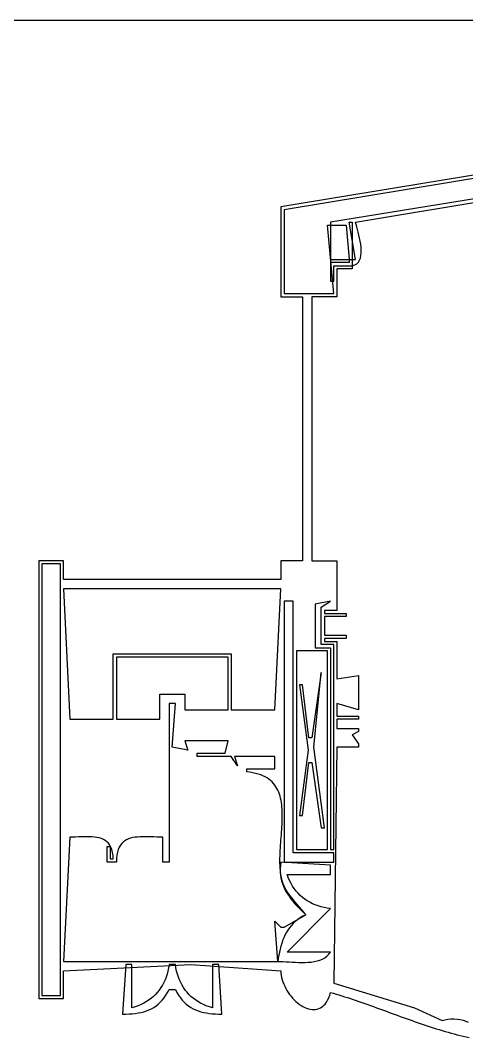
# Model space of a CAD drawing. Header units: metres. Extents: x 37 to 1169, y 29 to 746.
# Drawn here: x 268 to 411.8, y 418.4 to 746 of the extents above; entities that cross this region are included whole.
import ezdxf

# ---------------------------------------------------------------- set-up
doc = ezdxf.new("R2010")
doc.units = ezdxf.units.M

msp = doc.modelspace()

# ---------------------------------------------------------------- linework, layer by layer
for p, q in [((1169, 746), (37, 746)), ((465, 704.5756), (352, 686)), ((477, 705.4136), (353, 685)), ((376, 681), (502, 701.9197)), ((415, 688.5864), (368, 681)), ((352, 686), (352, 657)), ((353, 685), (353, 658)), ((369, 658), (367, 680)), ((367, 680), (368, 680)), ((368, 681), (368, 680)), ((368, 680), (368, 669)), ((368, 680), (373, 680)), ((373, 680), (374, 669)), ((376, 669), (374, 681)), ((374, 681), (375, 681)), ((375, 681), (375, 668)), ((376.1941, 680.2977), (376, 681)), ((376.4155, 679.5162), (376.1941, 680.2977)), ((376.6536, 678.6686), (376.4155, 679.5162)), ((376.8976, 677.7681), (376.6536, 678.6686)), ((377.1371, 676.8279), (376.8976, 677.7681)), ((377.3614, 675.8613), (377.1371, 676.8279)), ((377.5598, 674.8813), (377.3614, 675.8613)), ((377.7218, 673.9013), (377.5598, 674.8813)), ((377.8367, 672.9344), (377.7218, 673.9013)), ((377.8938, 671.9938), (377.8367, 672.9344)), ((377.8827, 671.0927), (377.8938, 671.9938)), ((368, 669), (374, 669)), ((374, 669), (374, 668)), ((374, 669), (375, 669)), ((375, 669), (376, 669)), ((376.9427, 668.1474), (377.3332, 668.7584)), ((377.3332, 668.7584), (377.613, 669.4618)), ((377.613, 669.4618), (377.7927, 670.2443)), ((377.7927, 670.2443), (377.8827, 671.0927)), ((374, 668), (368, 668)), ((368, 668), (368, 662)), ((369, 662), (369, 667)), ((369, 667), (375, 667)), ((375, 666), (370, 666)), ((370, 666), (370, 657)), ((375, 668), (375, 667)), ((375, 667), (375.7866, 667.2549)), ((375, 667), (375, 666)), ((375.7866, 667.2549), (376.4307, 667.6418)), ((376.4307, 667.6418), (376.9427, 668.1474)), ((368, 662), (369, 662)), ((352, 657), (359, 657)), ((353, 658), (369, 658)), ((359, 657), (359, 572)), ((370, 657), (362, 657)), ((362, 657), (362, 572)), ((282, 572), (274, 572)), ((274, 572), (274, 431)), ((275, 571), (275, 432)), ((281, 571), (275, 571)), ((281, 432), (281, 571)), ((282, 566), (282, 572)), ((359, 572), (352, 572)), ((352, 572), (352, 566)), ((362, 572), (370, 572)), ((370, 572), (370, 556)), ((352, 566), (282, 566)), ((282, 563), (284, 521)), ((352, 563), (282, 563)), ((350, 524), (352, 563)), ((353, 559), (353, 475)), ((356, 559), (353, 559)), ((356, 478), (356, 559)), ((368, 559), (363, 558)), ((363, 558), (363, 544)), ((365, 557), (368, 559)), ((365, 545), (365, 557)), ((370, 556), (366, 556)), ((366, 556), (366, 555)), ((366, 555), (373, 555)), ((373, 554), (366, 554)), ((366, 554), (366, 548)), ((373, 555), (373, 554)), ((366, 548), (373, 548)), ((373, 548), (373, 547)), ((363, 544), (368, 544)), ((369, 545), (365, 545)), ((373, 547), (366, 547)), ((366, 547), (366, 546)), ((366, 546), (370, 546)), ((368, 544), (368, 479)), ((369, 479), (369, 545)), ((370, 546), (370, 534)), ((298, 521), (298, 542)), ((298, 542), (336, 542)), ((299, 541), (299, 521)), ((335, 541), (299, 541)), ((335, 524), (335, 541)), ((336, 542), (336, 524)), ((357, 543), (357, 479)), ((367, 543), (357, 543)), ((367, 517), (367, 543)), ((365, 536), (362, 515)), ((362.598, 512), (365, 536)), ((370, 534), (377, 535)), ((377, 535), (377, 524)), ((359, 532), (358, 532)), ((358, 532), (360.821, 511)), ((361, 515), (359, 532)), ((313, 521), (313, 529)), ((313, 529), (321, 529)), ((321, 529), (321, 524)), ((316, 526), (316, 475)), ((318, 526), (316, 526)), ((317, 512), (318, 526)), ((377, 524), (370, 526)), ((370, 526), (370, 522)), ((284, 521), (298, 521)), ((299, 521), (313, 521)), ((321, 524), (335, 524)), ((336, 524), (350, 524)), ((370, 522), (377, 522)), ((377, 521), (370, 521)), ((370, 521), (370, 518)), ((377, 522), (377, 521)), ((370, 518), (377, 518)), ((377, 518), (377, 517)), ((362, 515), (361, 515)), ((367, 479), (367, 517)), ((377, 517), (375, 516)), ((375, 516), (377, 513)), ((322, 511), (317, 512)), ((335, 514), (321, 514)), ((321, 514), (322, 511)), ((334, 510), (335, 514)), ((360.821, 511), (358, 490)), ((366, 486), (362.598, 512)), ((370, 512), (369, 436)), ((377, 512), (370, 512)), ((377, 513), (377, 512)), ((325, 509), (325, 510)), ((325, 510), (334, 510)), ((336, 509), (325, 509)), ((338, 506), (336, 509)), ((350, 509), (337, 509)), ((337, 509), (338, 506)), ((350, 505), (350, 509)), ((341, 504), (341, 505)), ((341, 505), (350, 505)), ((359, 490), (361, 507)), ((361, 507), (362, 507)), ((362, 507), (365, 486)), ((342.0109, 503.8889), (341, 504)), ((342.9628, 503.7384), (342.0109, 503.8889)), ((343.8571, 503.5494), (342.9628, 503.7384)), ((344.6956, 503.3231), (343.8571, 503.5494)), ((345.4799, 503.0606), (344.6956, 503.3231)), ((346.2118, 502.7629), (345.4799, 503.0606)), ((346.8929, 502.4312), (346.2118, 502.7629)), ((347.5248, 502.0666), (346.8929, 502.4312)), ((348.1093, 501.67), (347.5248, 502.0666)), ((348.6481, 501.2427), (348.1093, 501.67)), ((349.1427, 500.7858), (348.6481, 501.2427)), ((349.5949, 500.3002), (349.1427, 500.7858)), ((350.0064, 499.7872), (349.5949, 500.3002)), ((350.3788, 499.2478), (350.0064, 499.7872)), ((350.7139, 498.683), (350.3788, 499.2478)), ((351.0132, 498.0941), (350.7139, 498.683)), ((351.2785, 497.4821), (351.0132, 498.0941)), ((351.5114, 496.848), (351.2785, 497.4821)), ((351.7137, 496.193), (351.5114, 496.848)), ((351.8869, 495.5182), (351.7137, 496.193)), ((352.0328, 494.8247), (351.8869, 495.5182)), ((352.1531, 494.1135), (352.0328, 494.8247)), ((352.2493, 493.3858), (352.1531, 494.1135)), ((352.3233, 492.6426), (352.2493, 493.3858)), ((352.3766, 491.8851), (352.3233, 492.6426)), ((352.411, 491.1143), (352.3766, 491.8851)), ((352.3926, 487.9202), (352.4172, 488.7332)), ((352.4281, 490.3313), (352.411, 491.1143)), ((352.4172, 488.7332), (352.4297, 489.5372)), ((352.4297, 489.5372), (352.4281, 490.3313)), ((358, 490), (359, 490)), ((352.205, 484.6015), (352.2619, 485.439)), ((352.2619, 485.439), (352.3132, 486.2721)), ((352.3132, 486.2721), (352.3574, 487.0995)), ((352.3574, 487.0995), (352.3926, 487.9202)), ((365, 486), (366, 486)), ((284, 483), (282, 443)), ((284.9381, 483.009), (284, 483)), ((285.8718, 483.0318), (284.9381, 483.009)), ((286.7976, 483.0616), (285.8718, 483.0318)), ((287.7116, 483.0915), (286.7976, 483.0616)), ((288.6103, 483.115), (287.7116, 483.0915)), ((289.4901, 483.1253), (288.6103, 483.115)), ((290.3472, 483.1156), (289.4901, 483.1253)), ((291.178, 483.0792), (290.3472, 483.1156)), ((291.9788, 483.0094), (291.178, 483.0792)), ((292.746, 482.8995), (291.9788, 483.0094)), ((293.476, 482.7427), (292.746, 482.8995)), ((294.165, 482.5323), (293.476, 482.7427)), ((294.8094, 482.2616), (294.165, 482.5323)), ((295.4056, 481.9238), (294.8094, 482.2616)), ((295.9499, 481.5122), (295.4056, 481.9238)), ((296.4387, 481.0201), (295.9499, 481.5122)), ((301.7149, 481.8293), (301.1856, 481.421)), ((302.2925, 482.1694), (301.7149, 481.8293)), ((302.9158, 482.4469), (302.2925, 482.1694)), ((303.5822, 482.6677), (302.9158, 482.4469)), ((304.2892, 482.8375), (303.5822, 482.6677)), ((305.034, 482.9622), (304.2892, 482.8375)), ((305.8143, 483.0476), (305.034, 482.9622)), ((306.6273, 483.0993), (305.8143, 483.0476)), ((307.4704, 483.1233), (306.6273, 483.0993)), ((308.3412, 483.1253), (307.4704, 483.1233)), ((309.2369, 483.1112), (308.3412, 483.1253)), ((310.155, 483.0866), (309.2369, 483.1112)), ((311.093, 483.0574), (310.155, 483.0866)), ((312.0482, 483.0293), (311.093, 483.0574)), ((313.0181, 483.0083), (312.0482, 483.0293)), ((314, 483), (313.0181, 483.0083)), ((314, 475), (314, 483)), ((351.9556, 481.2279), (352.0179, 482.0726)), ((352.0179, 482.0726), (352.0813, 482.9172)), ((352.0813, 482.9172), (352.1443, 483.7605)), ((352.1443, 483.7605), (352.205, 484.6015)), ((296, 475), (296, 480)), ((296, 480), (297, 480)), ((296.8683, 480.4408), (296.4387, 481.0201)), ((297.2349, 479.7675), (296.8683, 480.4408)), ((297, 480), (297, 476)), ((297.5351, 478.9935), (297.2349, 479.7675)), ((297.7651, 478.112), (297.5351, 478.9935)), ((299.6029, 478.9886), (299.3539, 478.1518)), ((299.9132, 479.7281), (299.6029, 478.9886)), ((300.2822, 480.3761), (299.9132, 479.7281)), ((300.7071, 480.9385), (300.2822, 480.3761)), ((301.1856, 481.421), (300.7071, 480.9385)), ((351.7516, 477.8696), (351.7925, 478.7039)), ((351.7925, 478.7039), (351.8412, 479.5425)), ((351.8412, 479.5425), (351.8961, 480.3842)), ((351.8961, 480.3842), (351.9556, 481.2279)), ((357, 479), (367, 479)), ((368, 479), (369, 479)), ((299, 475), (296, 475)), ((297, 476), (298, 476)), ((297.9213, 477.1164), (297.7651, 478.112)), ((298, 476), (297.9213, 477.1164)), ((299.0498, 476.1633), (299, 475)), ((299.1686, 477.212), (299.0498, 476.1633)), ((299.3539, 478.1518), (299.1686, 477.212)), ((316, 475), (314, 475)), ((351.6929, 475.403), (351.7001, 476.2181)), ((351.7002, 474.5966), (351.6929, 475.403)), ((351.7001, 476.2181), (351.7202, 477.0406)), ((351.7202, 477.0406), (351.7516, 477.8696)), ((352, 475), (351.853, 473.898)), ((368, 474), (352, 475)), ((353, 475), (369, 475)), ((369, 478), (356, 478)), ((369, 475), (369, 478)), ((351.7238, 473.7998), (351.7002, 474.5966)), ((351.7653, 473.0139), (351.7238, 473.7998)), ((351.8265, 472.2398), (351.7653, 473.0139)), ((351.853, 473.898), (351.7838, 472.837)), ((351.7838, 472.837), (351.7888, 471.8146)), ((351.7888, 471.8146), (351.8648, 470.8283)), ((351.9088, 471.4788), (351.8265, 472.2398)), ((368, 471), (368, 474)), ((351.8648, 470.8283), (352.0085, 469.8758)), ((352.0142, 470.7318), (351.9088, 471.4788)), ((352.0085, 469.8758), (352.2163, 468.9546)), ((352.1442, 470), (352.0142, 470.7318)), ((352.4001, 468.9556), (352.1442, 470)), ((352.2163, 468.9546), (352.4851, 468.0623)), ((352.7386, 467.9638), (352.4001, 468.9556)), ((354.3722, 469.9961), (354, 471)), ((354, 471), (368, 471)), ((354.7899, 469.0375), (354.3722, 469.9961)), ((355.2524, 468.1245), (354.7899, 469.0375)), ((352.4851, 468.0623), (352.8115, 467.1965)), ((353.1507, 467.0186), (352.7386, 467.9638)), ((352.8115, 467.1965), (353.192, 466.3549)), ((353.6276, 466.1141), (353.1507, 467.0186)), ((353.192, 466.3549), (353.6235, 465.535)), ((353.6235, 465.535), (354.1025, 464.7343)), ((354.1604, 465.2443), (353.6276, 466.1141)), ((354.7401, 464.4034), (354.1604, 465.2443)), ((355.7586, 467.2573), (355.2524, 468.1245)), ((356.3077, 466.4365), (355.7586, 467.2573)), ((356.8989, 465.6622), (356.3077, 466.4365)), ((357.5311, 464.935), (356.8989, 465.6622)), ((354.1025, 464.7343), (354.6256, 463.9506)), ((354.6256, 463.9506), (355.1896, 463.1813)), ((355.3579, 463.5853), (354.7401, 464.4034)), ((355.1896, 463.1813), (355.7911, 462.4242)), ((356.0048, 462.7841), (355.3579, 463.5853)), ((355.7911, 462.4242), (356.4268, 461.6766)), ((356.672, 461.9939), (356.0048, 462.7841)), ((357.3505, 461.2088), (356.672, 461.9939)), ((358.2036, 464.255), (357.5311, 464.935)), ((358.9154, 463.6228), (358.2036, 464.255)), ((359.6656, 463.0386), (358.9154, 463.6228)), ((360.4533, 462.5027), (359.6656, 463.0386)), ((361.2777, 462.0156), (360.4533, 462.5027)), ((362.1379, 461.5776), (361.2777, 462.0156)), ((354, 446), (368, 460)), ((356.4268, 461.6766), (357.0932, 460.9364)), ((357.0932, 460.9364), (357.7871, 460.201)), ((358.0314, 460.4228), (357.3505, 461.2088)), ((357.7871, 460.201), (358.5051, 459.4681)), ((358.7059, 459.6299), (358.0314, 460.4228)), ((358.5051, 459.4681), (359.2438, 458.7352)), ((359.3651, 458.8243), (358.7059, 459.6299)), ((359.2438, 458.7352), (360, 458)), ((360, 458), (359.3651, 458.8243)), ((363.033, 461.189), (362.1379, 461.5776)), ((363.962, 460.8502), (363.033, 461.189)), ((364.9241, 460.5615), (363.962, 460.8502)), ((365.9184, 460.3234), (364.9241, 460.5615)), ((366.944, 460.1361), (365.9184, 460.3234)), ((368, 460), (366.944, 460.1361)), ((351, 443), (350, 456)), ((350, 456), (352, 454)), ((353, 454), (360, 458)), ((356.6346, 455.8037), (355.9477, 455.1563)), ((357.3805, 456.4134), (356.6346, 455.8037)), ((358.1882, 456.9836), (357.3805, 456.4134)), ((359.0604, 457.513), (358.1882, 456.9836)), ((360, 458), (359.0604, 457.513)), ((352, 454), (353, 454)), ((353.7361, 452.22), (353.3035, 451.4071)), ((354.2141, 453.0029), (353.7361, 452.22)), ((354.7402, 453.7543), (354.2141, 453.0029)), ((355.3172, 454.4726), (354.7402, 453.7543)), ((355.9477, 455.1563), (355.3172, 454.4726)), ((352.2504, 448.8041), (351.9719, 447.887)), ((352.5634, 449.6976), (352.2504, 448.8041)), ((352.9135, 450.5658), (352.5634, 449.6976)), ((353.3035, 451.4071), (352.9135, 450.5658)), ((351.5072, 445.9877), (351.3156, 445.0087)), ((351.7251, 446.9476), (351.5072, 445.9877)), ((351.9719, 447.887), (351.7251, 446.9476)), ((368, 446), (354, 446)), ((367.4583, 445.2872), (368, 446)), ((282, 443), (351, 443)), ((351.1474, 444.0123), (351, 443)), ((351, 443), (351.8527, 442.9857)), ((351.3156, 445.0087), (351.1474, 444.0123)), ((351.8527, 442.9857), (352.7541, 442.9481)), ((352.7541, 442.9481), (353.6962, 442.8946)), ((353.6962, 442.8946), (354.6714, 442.8327)), ((354.6714, 442.8327), (355.672, 442.7699)), ((355.672, 442.7699), (356.6901, 442.7137)), ((356.6901, 442.7137), (357.718, 442.6716)), ((357.718, 442.6716), (358.748, 442.6512)), ((358.748, 442.6512), (359.7724, 442.6599)), ((359.7724, 442.6599), (360.7833, 442.7052)), ((360.7833, 442.7052), (361.7731, 442.7947)), ((361.7731, 442.7947), (362.7339, 442.9358)), ((362.7339, 442.9358), (363.6582, 443.136)), ((363.6582, 443.136), (364.538, 443.4029)), ((364.538, 443.4029), (365.3656, 443.744)), ((365.3656, 443.744), (366.1334, 444.1667)), ((366.1334, 444.1667), (366.8336, 444.6786)), ((366.8336, 444.6786), (367.4583, 445.2872)), ((282, 440), (323, 442)), ((282, 431), (282, 440)), ((302, 442), (301, 426)), ((304, 442), (302, 442)), ((304, 428), (304, 442)), ((315.5897, 439.8986), (315.3224, 438.9073)), ((315.8154, 440.9295), (315.5897, 439.8986)), ((316, 442), (315.8154, 440.9295)), ((318, 442), (316, 442)), ((318.1845, 440.9295), (318, 442)), ((318.4102, 439.8986), (318.1845, 440.9295)), ((318.6774, 438.9072), (318.4102, 439.8986)), ((323, 442), (352, 440)), ((332, 442), (330, 442)), ((330, 442), (330, 428)), ((333, 426), (332, 442)), ((352, 440), (352.028, 439.2765)), ((352.028, 439.2765), (352.1092, 438.5503)), ((314.267, 436.1691), (313.8292, 435.3347)), ((314.6616, 437.0426), (314.267, 436.1691)), ((315.0132, 437.9553), (314.6616, 437.0426)), ((315.3224, 438.9073), (315.0132, 437.9553)), ((318.9866, 437.9553), (318.6774, 438.9072)), ((319.3383, 437.0426), (318.9866, 437.9553)), ((319.7328, 436.1691), (319.3383, 437.0426)), ((320.1706, 435.3347), (319.7328, 436.1691)), ((352.1092, 438.5503), (352.2409, 437.8242)), ((352.2409, 437.8242), (352.4206, 437.1009)), ((352.4206, 437.1009), (352.6455, 436.3832)), ((352.6455, 436.3832), (352.9131, 435.6739)), ((352.9131, 435.6739), (353.2207, 434.9758)), ((369, 436), (395, 428)), ((311.6364, 432.386), (310.9756, 431.7456)), ((312.2517, 433.0651), (311.6364, 432.386)), ((312.822, 433.7828), (312.2517, 433.0651)), ((313.3477, 434.5393), (312.822, 433.7828)), ((313.8292, 435.3347), (313.3477, 434.5393)), ((314.9591, 432.1014), (315.4963, 433.0097)), ((315.4963, 433.0097), (316, 434)), ((316, 434), (318, 434)), ((318, 434), (318.5036, 433.0097)), ((318.5036, 433.0097), (319.0408, 432.1014)), ((320.6521, 434.5392), (320.1706, 435.3347)), ((321.1778, 433.7827), (320.6521, 434.5392)), ((321.7481, 433.065), (321.1778, 433.7827)), ((322.3635, 432.386), (321.7481, 433.065)), ((323.0243, 431.7456), (322.3635, 432.386)), ((353.2207, 434.9758), (353.5657, 434.2916)), ((353.5657, 434.2916), (353.9454, 433.6241)), ((353.9454, 433.6241), (354.3573, 432.9761)), ((354.3573, 432.9761), (354.7987, 432.3503)), ((367.7159, 432.0715), (368, 433)), ((368, 433), (368.8971, 432.7416)), ((368.8971, 432.7416), (369.7986, 432.4748)), ((369.7986, 432.4748), (370.7043, 432.1998)), ((274, 431), (282, 431)), ((275, 432), (281, 432)), ((306.9743, 429.119), (306.0315, 428.7081)), ((307.8689, 429.568), (306.9743, 429.119)), ((308.716, 430.055), (307.8689, 429.568)), ((309.5158, 430.5802), (308.716, 430.055)), ((310.2689, 431.1437), (309.5158, 430.5802)), ((310.9756, 431.7456), (310.2689, 431.1437)), ((311.782, 428.6744), (312.4819, 429.2223)), ((312.4819, 429.2223), (313.1499, 429.8356)), ((313.1499, 429.8356), (313.7856, 430.5177)), ((313.7856, 430.5177), (314.3888, 431.2718)), ((314.3888, 431.2718), (314.9591, 432.1014)), ((319.0408, 432.1014), (319.6111, 431.2719)), ((319.6111, 431.2719), (320.2143, 430.5177)), ((320.2143, 430.5177), (320.85, 429.8356)), ((320.85, 429.8356), (321.518, 429.2223)), ((321.518, 429.2223), (322.2179, 428.6745)), ((323.731, 431.1437), (323.0243, 431.7456)), ((324.4841, 430.5802), (323.731, 431.1437)), ((325.2839, 430.055), (324.4841, 430.5802)), ((326.1309, 429.5679), (325.2839, 430.055)), ((327.0256, 429.119), (326.1309, 429.5679)), ((327.9684, 428.7081), (327.0256, 429.119)), ((354.7987, 432.3503), (355.2669, 431.7496)), ((355.2669, 431.7496), (355.7593, 431.1768)), ((355.7593, 431.1768), (356.2733, 430.6345)), ((356.2733, 430.6345), (356.8063, 430.1257)), ((356.8063, 430.1257), (357.3556, 429.653)), ((357.3556, 429.653), (357.9186, 429.2192)), ((357.9186, 429.2192), (358.4926, 428.8272)), ((365.7641, 428.7911), (366.2166, 429.2749)), ((366.2166, 429.2749), (366.6406, 429.842)), ((366.6406, 429.842), (367.0336, 430.4953)), ((367.0336, 430.4953), (367.3929, 431.2375)), ((367.3929, 431.2375), (367.7159, 432.0715)), ((370.7043, 432.1998), (371.614, 431.9173)), ((371.614, 431.9173), (372.5277, 431.6275)), ((372.5277, 431.6275), (373.4452, 431.3308)), ((373.4452, 431.3308), (374.3663, 431.0278)), ((374.3663, 431.0278), (375.2909, 430.7188)), ((375.2909, 430.7188), (376.2189, 430.4042)), ((376.2189, 430.4042), (377.1502, 430.0845)), ((377.1502, 430.0845), (378.0845, 429.76)), ((378.0845, 429.76), (379.0218, 429.4312)), ((379.0218, 429.4312), (379.962, 429.0986)), ((379.962, 429.0986), (380.9049, 428.7624)), ((301, 426), (302.0598, 426.0207)), ((302.0598, 426.0207), (303.0914, 426.0672)), ((303.0914, 426.0672), (304.0943, 426.1426)), ((305.0402, 428.3351), (304, 428)), ((304.0943, 426.1426), (305.0683, 426.2505)), ((306.0315, 428.7081), (305.0402, 428.3351)), ((305.0683, 426.2505), (306.013, 426.3939)), ((306.013, 426.3939), (306.9282, 426.5763)), ((306.9282, 426.5763), (307.8135, 426.801)), ((307.8135, 426.801), (308.6687, 427.0713)), ((308.6687, 427.0713), (309.4935, 427.3904)), ((309.4935, 427.3904), (310.2874, 427.7618)), ((310.2874, 427.7618), (311.0504, 428.1887)), ((311.0504, 428.1887), (311.782, 428.6744)), ((322.2179, 428.6745), (322.9495, 428.1887)), ((322.9495, 428.1887), (323.7124, 427.7618)), ((323.7124, 427.7618), (324.5064, 427.3905)), ((324.5064, 427.3905), (325.3312, 427.0713)), ((325.3312, 427.0713), (326.1863, 426.801)), ((326.1863, 426.801), (327.0717, 426.5763)), ((327.0717, 426.5763), (327.9869, 426.3939)), ((328.9597, 428.3351), (327.9684, 428.7081)), ((327.9869, 426.3939), (328.9316, 426.2505)), ((328.9316, 426.2505), (329.9056, 426.1426)), ((330, 428), (328.9597, 428.3351)), ((329.9056, 426.1426), (330.9085, 426.0672)), ((330.9085, 426.0672), (331.9401, 426.0207)), ((331.9401, 426.0207), (333, 426)), ((358.4926, 428.8272), (359.0751, 428.4796)), ((359.0751, 428.4796), (359.6634, 428.1794)), ((359.6634, 428.1794), (360.2548, 427.9292)), ((360.2548, 427.9292), (360.8468, 427.7318)), ((360.8468, 427.7318), (361.4367, 427.59)), ((361.4367, 427.59), (362.0218, 427.5066)), ((362.0218, 427.5066), (362.5996, 427.4844)), ((362.5996, 427.4844), (363.1674, 427.5261)), ((363.1674, 427.5261), (363.7225, 427.6346)), ((363.7225, 427.6346), (364.2624, 427.8125)), ((364.2624, 427.8125), (364.7843, 428.0627)), ((364.7843, 428.0627), (365.2858, 428.388)), ((365.2858, 428.388), (365.7641, 428.7911)), ((380.9049, 428.7624), (381.8503, 428.4231)), ((381.8503, 428.4231), (382.7981, 428.0813)), ((382.7981, 428.0813), (383.7483, 427.7371)), ((383.7483, 427.7371), (384.7006, 427.3912)), ((384.7006, 427.3912), (385.6549, 427.0439)), ((385.6549, 427.0439), (386.6111, 426.6956)), ((386.6111, 426.6956), (387.5691, 426.3467)), ((387.5691, 426.3467), (388.5286, 425.9976)), ((388.5286, 425.9976), (389.4897, 425.6489)), ((395, 428), (404, 424)), ((389.4897, 425.6489), (390.4521, 425.3008)), ((390.4521, 425.3008), (391.4157, 424.9539)), ((391.4157, 424.9539), (392.3803, 424.6084)), ((392.3803, 424.6084), (393.3459, 424.2649)), ((393.3459, 424.2649), (394.3123, 423.9237)), ((394.3123, 423.9237), (395.2793, 423.5854)), ((395.2793, 423.5854), (396.2469, 423.2502)), ((396.2469, 423.2502), (397.2149, 422.9186)), ((397.2149, 422.9186), (398.1831, 422.591)), ((398.1831, 422.591), (399.1514, 422.2679)), ((404, 424), (404.8413, 424.2262)), ((404.8413, 424.2262), (405.7598, 424.3764)), ((405.7598, 424.3764), (406.7315, 424.4528)), ((406.7315, 424.4528), (407.732, 424.4573)), ((407.732, 424.4573), (408.7372, 424.392)), ((408.7372, 424.392), (409.7228, 424.2589)), ((409.7228, 424.2589), (410.6647, 424.0601)), ((410.6647, 424.0601), (411.5386, 423.7977)), ((411.5386, 423.7977), (412.3204, 423.4735)), ((399.1514, 422.2679), (400.1197, 421.9496)), ((400.1197, 421.9496), (401.0879, 421.6366)), ((401.0879, 421.6366), (402.0557, 421.3293)), ((402.0557, 421.3293), (403.0232, 421.0281)), ((403.0232, 421.0281), (403.99, 420.7335)), ((403.99, 420.7335), (404.9562, 420.4457)), ((404.9562, 420.4457), (405.9216, 420.1654)), ((405.9216, 420.1654), (406.8859, 419.8928)), ((406.8859, 419.8928), (407.8492, 419.6284)), ((407.8492, 419.6284), (408.8112, 419.3726)), ((408.8112, 419.3726), (409.7719, 419.1258)), ((409.7719, 419.1258), (410.731, 418.8885)), ((410.731, 418.8885), (411.6885, 418.661)), ((411.6885, 418.661), (412.6441, 418.4439))]:
    msp.add_line(p, q)

doc.saveas('drawing.dxf')
